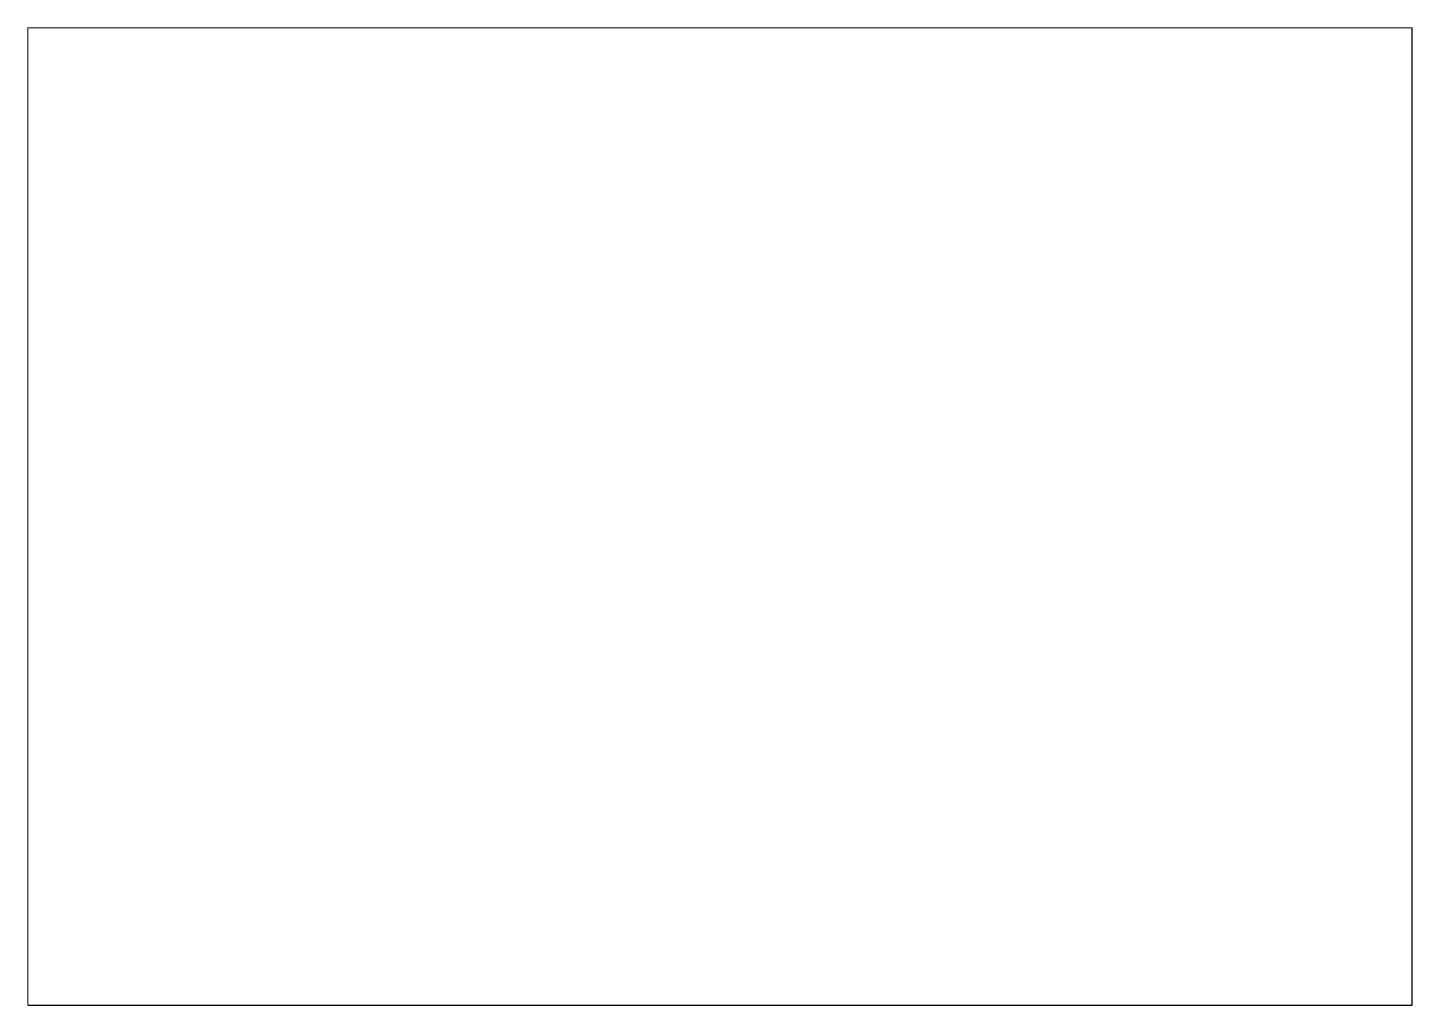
# Paper-space layout '03' of a CAD drawing. Header units: centimetres, sheet in millimetres. Extents: x 0 to 841, y 0 to 594.
# The model-space entities are those that its viewports show. They can reach past a viewport. Long polylines and large blocks are cut down to what shows.
import ezdxf

# ---------------------------------------------------------------- set-up
doc = ezdxf.new("R2010")
doc.units = ezdxf.units.CM
doc.header["$PDMODE"] = 1
doc.layers.add('200-InsPoint-3D', color=3, linetype='Continuous', plot=False)

msp = doc.modelspace()

# ---------------------------------------------------------------- linework, layer by layer
at = {"layer": '200-InsPoint-3D'}
msp.add_point((18743.5, -23613.9, 1), dxfattribs=at)

psp = doc.layouts.new('03')

# ---------------------------------------------------------------- linework, layer by layer
psp.add_lwpolyline([(0, 0), (841, 0), (841, 594)])

# ---------------------------------------------------------------- viewports
at = {"layer": '0', "view_target_point": (323.89, 148.97)}
psp.add_viewport(center=(420.59, 297), size=(841.18, 594), view_center_point=(17525.74, -23543.89), view_height=2970, dxfattribs=at)

doc.saveas('drawing.dxf')
